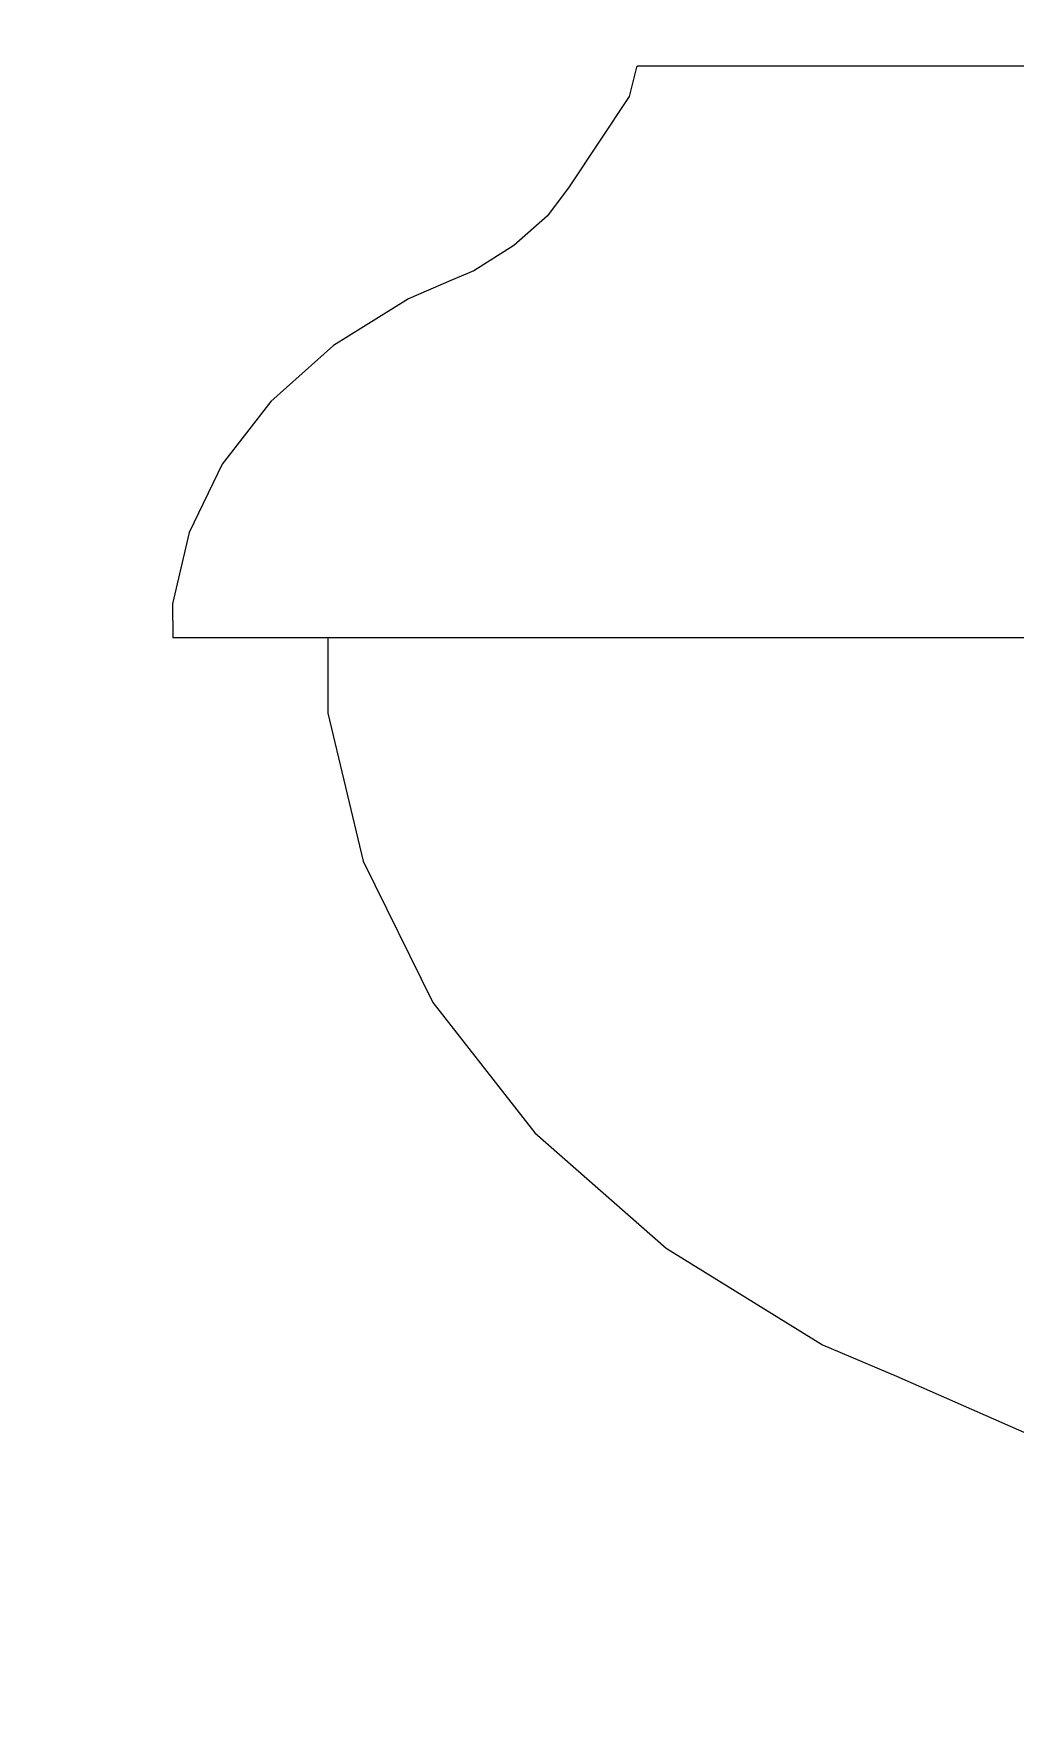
# Model space of a CAD drawing. Header units: millimetres. Extents: x 14397 to 67587, y -11631 to -8348.
# Drawn here: x 23004.8 to 23090.7, y -10592.6 to -10444.7 of the extents above; entities that cross this region are included whole.
import ezdxf

# ---------------------------------------------------------------- set-up
doc = ezdxf.new("R2010")
doc.units = ezdxf.units.MM
doc.header["$MEASUREMENT"] = 0
doc.linetypes.add('Wipeout_Contour', pattern=[1000, 0, -1000])
doc.layers.add('NewA-Ee_25_10-M_WallsInternal', color=7, linetype='Continuous')
doc.layers.add('NewA-Ee_40_20-M_GeneralFFAndEInternalSanitary', color=7, linetype='Continuous')

# ---------------------------------------------------------------- blocks, each defined once
blk = doc.blocks.new('Section Elem_19_3', base_point=(31956.61, -111297.47))
at = {"color": 254, "linetype": 'Wipeout_Contour', "lineweight": 0, "ltscale": 1569402.975841699}
blk.add_wipeout([(21364.06, -11297.47), (21434.86, -11297.47), (21434.86, -9112.47), (22444.86, -9112.47), (22444.86, -11297.47), (23464.74, -11297.47), (23464.74, -10587.47), (23205.43, -10587.47), (23180.54, -10587.22), (23138.57, -10581.31), (23098.62, -10570.11), (23080.27, -10562.04), (23073.81, -10559.3), (23060.14, -10550.84), (23048.66, -10540.76), (23039.73, -10529.37), (23033.63, -10517), (23030.53, -10504.05), (23030.53, -10497.47), (23016.99, -10497.47), (23016.99, -10497.37), (23016.96, -10494.5), (23018.41, -10488.26), (23021.31, -10482.29), (23025.56, -10476.79), (23031.05, -10471.92), (23037.6, -10467.82), (23041.31, -10466.22), (23043.3, -10465.37), (23046.81, -10463.17), (23049.75, -10460.56), (23051.66, -10458.02), (23056.91, -10450.13), (23057.53, -10447.57), (23057.66, -10447.47), (23382.42, -10447.47), (23384.67, -10402.47), (23313.42, -10402.47), (23313.42, -10412.47), (23295.42, -10412.47), (23295.42, -10402.47), (23293.42, -10402.47), (23293.42, -10387.47), (23385.42, -10387.47), (23386.62, -10363.51), (23346.43, -10355.85), (23347.18, -10351.92), (23431.7, -10368.02), (23430.95, -10371.95), (23428.62, -10371.51), (23429.42, -10387.47), (23431.42, -10387.47), (23431.42, -10402.47), (23430.17, -10402.47), (23432.42, -10447.47), (23464.74, -10447.47), (23464.74, -10282.47), (23424.74, -10282.47), (23424.74, -9282.47), (23464.74, -9282.47), (23464.74, -8857.47), (21364.06, -8857.47)], dxfattribs=at).dxf.layer = 'NewA-Ee_25_10-M_WallsInternal'
blk = doc.blocks.new('Section Elem_25_3', base_point=(31956.61, -111297.47))
at = {"color": 254, "linetype": 'Wipeout_Contour', "lineweight": 0, "ltscale": 101372.099071}
blk.add_wipeout([(23073.7, -10447.47), (23073.57, -10447.57), (23105.01, -10447.57), (23105.13, -10447.47)], dxfattribs=at).dxf.layer = 'NewA-Ee_40_20-M_GeneralFFAndEInternalSanitary'
at = {"color": 254, "linetype": 'Wipeout_Contour', "lineweight": 0, "ltscale": 101440.080048}
blk.add_wipeout([(23090.66, -10466.22), (23087.39, -10467.82), (23107.93, -10467.82), (23110.75, -10466.22)], dxfattribs=at).dxf.layer = 'NewA-Ee_40_20-M_GeneralFFAndEInternalSanitary'
at = {"color": 254, "linetype": 'Wipeout_Contour', "lineweight": 0, "ltscale": 101285.593756}
blk.add_wipeout([(23057.66, -10447.47), (23057.53, -10447.57), (23073.57, -10447.57), (23073.7, -10447.47)], dxfattribs=at).dxf.layer = 'NewA-Ee_40_20-M_GeneralFFAndEInternalSanitary'
at = {"color": 254, "linetype": 'Wipeout_Contour', "lineweight": 0, "ltscale": 101429.402655}
blk.add_wipeout([(23081.6, -10471.92), (23102.94, -10471.92), (23107.93, -10467.82), (23087.39, -10467.82)], dxfattribs=at).dxf.layer = 'NewA-Ee_40_20-M_GeneralFFAndEInternalSanitary'
at = {"color": 254, "linetype": 'Wipeout_Contour', "lineweight": 0, "ltscale": 152087.235772}
blk.add_wipeout([(23072.97, -10450.13), (23104.44, -10450.13), (23104.79, -10448.56), (23104.7, -10449.03), (23105.01, -10447.57), (23073.57, -10447.57)], dxfattribs=at).dxf.layer = 'NewA-Ee_40_20-M_GeneralFFAndEInternalSanitary'
at = {"color": 254, "linetype": 'Wipeout_Contour', "lineweight": 0, "ltscale": 101418.784738}
blk.add_wipeout([(23081.6, -10471.92), (23076.75, -10476.79), (23098.77, -10476.79), (23102.94, -10471.92)], dxfattribs=at).dxf.layer = 'NewA-Ee_40_20-M_GeneralFFAndEInternalSanitary'
at = {"color": 254, "linetype": 'Wipeout_Contour', "lineweight": 0, "ltscale": 101286.435034}
blk.add_wipeout([(23057.53, -10447.57), (23056.91, -10450.13), (23072.97, -10450.13), (23073.57, -10447.57)], dxfattribs=at).dxf.layer = 'NewA-Ee_40_20-M_GeneralFFAndEInternalSanitary'
at = {"color": 254, "linetype": 'Wipeout_Contour', "lineweight": 0, "ltscale": 101412.774442}
blk.add_wipeout([(23076.75, -10476.79), (23072.99, -10482.29), (23095.53, -10482.29), (23098.77, -10476.79)], dxfattribs=at).dxf.layer = 'NewA-Ee_40_20-M_GeneralFFAndEInternalSanitary'
at = {"layer": 'NewA-Ee_40_20-M_GeneralFFAndEInternalSanitary', "color": 1, "linetype": 'Continuous', "lineweight": 18}
for p, q in [((23057.66, -10447.47), (23057.53, -10447.57)), ((23057.53, -10447.57), (23057.53, -10447.57)), ((23073.7, -10447.47), (23057.66, -10447.47)), ((23105.13, -10447.47), (23073.7, -10447.47))]:
    blk.add_line(p, q, dxfattribs=at)
at = {"color": 254, "linetype": 'Wipeout_Contour', "lineweight": 0, "ltscale": 101371.725258}
blk.add_wipeout([(23067.93, -10458.02), (23099.8, -10458.02), (23104.44, -10450.13), (23072.97, -10450.13)], dxfattribs=at).dxf.layer = 'NewA-Ee_40_20-M_GeneralFFAndEInternalSanitary'
at = {"color": 254, "linetype": 'Wipeout_Contour', "lineweight": 0, "ltscale": 101411.554076}
blk.add_wipeout([(23072.99, -10482.29), (23070.43, -10488.26), (23093.33, -10488.26), (23095.53, -10482.29)], dxfattribs=at).dxf.layer = 'NewA-Ee_40_20-M_GeneralFFAndEInternalSanitary'
at = {"color": 254, "linetype": 'Wipeout_Contour', "lineweight": 0, "ltscale": 101284.572223}
blk.add_wipeout([(23056.91, -10450.13), (23051.66, -10458.02), (23067.93, -10458.02), (23072.97, -10450.13)], dxfattribs=at).dxf.layer = 'NewA-Ee_40_20-M_GeneralFFAndEInternalSanitary'
at = {"color": 254, "linetype": 'Wipeout_Contour', "lineweight": 0, "ltscale": 101415.158729}
blk.add_wipeout([(23069.16, -10494.5), (23092.22, -10494.5), (23093.33, -10488.26), (23070.43, -10488.26)], dxfattribs=at).dxf.layer = 'NewA-Ee_40_20-M_GeneralFFAndEInternalSanitary'
at = {"layer": 'NewA-Ee_40_20-M_GeneralFFAndEInternalSanitary', "color": 1, "linetype": 'Continuous', "lineweight": 18}
blk.add_line((23057.53, -10447.57), (23056.91, -10450.13), dxfattribs=at)
at = {"color": 254, "linetype": 'Wipeout_Contour', "lineweight": 0, "ltscale": 101368.3194}
blk.add_wipeout([(23067.93, -10458.02), (23066.1, -10460.56), (23098.12, -10460.56), (23099.8, -10458.02)], dxfattribs=at).dxf.layer = 'NewA-Ee_40_20-M_GeneralFFAndEInternalSanitary'
at = {"color": 254, "linetype": 'Wipeout_Contour', "lineweight": 0, "ltscale": 101420.576445}
blk.add_wipeout([(23069.16, -10494.5), (23069.18, -10497.37), (23092.24, -10497.37), (23092.22, -10494.5)], dxfattribs=at).dxf.layer = 'NewA-Ee_40_20-M_GeneralFFAndEInternalSanitary'
at = {"color": 254, "linetype": 'Wipeout_Contour', "lineweight": 0, "ltscale": 101280.415059}
blk.add_wipeout([(23051.66, -10458.02), (23049.75, -10460.56), (23066.1, -10460.56), (23067.93, -10458.02)], dxfattribs=at).dxf.layer = 'NewA-Ee_40_20-M_GeneralFFAndEInternalSanitary'
at = {"color": 254, "linetype": 'Wipeout_Contour', "lineweight": 0, "ltscale": 101423.069114}
blk.add_wipeout([(23092.24, -10497.37), (23069.18, -10497.37), (23069.18, -10497.47), (23092.24, -10497.47)], dxfattribs=at).dxf.layer = 'NewA-Ee_40_20-M_GeneralFFAndEInternalSanitary'
at = {"layer": 'NewA-Ee_40_20-M_GeneralFFAndEInternalSanitary', "color": 1, "linetype": 'Continuous', "lineweight": 18}
blk.add_line((23056.91, -10450.13), (23051.66, -10458.02), dxfattribs=at)
at = {"color": 254, "linetype": 'Wipeout_Contour', "lineweight": 0, "ltscale": 101364.431032}
blk.add_wipeout([(23066.1, -10460.56), (23063.27, -10463.17), (23095.52, -10463.17), (23098.12, -10460.56)], dxfattribs=at).dxf.layer = 'NewA-Ee_40_20-M_GeneralFFAndEInternalSanitary'
at = {"color": 254, "linetype": 'Wipeout_Contour', "lineweight": 0, "ltscale": 101469.131899}
blk.add_wipeout([(23081.14, -10497.47), (23081.14, -10504.05), (23102.55, -10504.05), (23102.55, -10497.47)], dxfattribs=at).dxf.layer = 'NewA-Ee_40_20-M_GeneralFFAndEInternalSanitary'
at = {"color": 254, "linetype": 'Wipeout_Contour', "lineweight": 0, "ltscale": 101276.017362}
blk.add_wipeout([(23049.75, -10460.56), (23046.81, -10463.17), (23063.27, -10463.17), (23066.1, -10460.56)], dxfattribs=at).dxf.layer = 'NewA-Ee_40_20-M_GeneralFFAndEInternalSanitary'
at = {"color": 254, "linetype": 'Wipeout_Contour', "lineweight": 0, "ltscale": 101489.939395}
blk.add_wipeout([(23081.14, -10504.05), (23083.87, -10517), (23104.9, -10517), (23102.55, -10504.05)], dxfattribs=at).dxf.layer = 'NewA-Ee_40_20-M_GeneralFFAndEInternalSanitary'
at = {"layer": 'NewA-Ee_40_20-M_GeneralFFAndEInternalSanitary', "color": 1, "linetype": 'Continuous', "lineweight": 18}
blk.add_line((23051.66, -10458.02), (23049.75, -10460.56), dxfattribs=at)
at = {"color": 254, "linetype": 'Wipeout_Contour', "lineweight": 0, "ltscale": 101357.563628}
blk.add_wipeout([(23063.27, -10463.17), (23059.9, -10465.37), (23092.42, -10465.37), (23095.52, -10463.17)], dxfattribs=at).dxf.layer = 'NewA-Ee_40_20-M_GeneralFFAndEInternalSanitary'
at = {"color": 254, "linetype": 'Wipeout_Contour', "lineweight": 0, "ltscale": 101524.69196}
blk.add_wipeout([(23104.9, -10517), (23083.87, -10517), (23089.27, -10529.37), (23109.55, -10529.37)], dxfattribs=at).dxf.layer = 'NewA-Ee_40_20-M_GeneralFFAndEInternalSanitary'
at = {"color": 254, "linetype": 'Wipeout_Contour', "lineweight": 0, "ltscale": 101268.470377}
blk.add_wipeout([(23046.81, -10463.17), (23043.3, -10465.37), (23059.9, -10465.37), (23063.27, -10463.17)], dxfattribs=at).dxf.layer = 'NewA-Ee_40_20-M_GeneralFFAndEInternalSanitary'
at = {"color": 254, "linetype": 'Wipeout_Contour', "lineweight": 0, "ltscale": 101566.880029}
blk.add_wipeout([(23109.55, -10529.37), (23089.27, -10529.37), (23097.15, -10540.76), (23116.34, -10540.76)], dxfattribs=at).dxf.layer = 'NewA-Ee_40_20-M_GeneralFFAndEInternalSanitary'
at = {"layer": 'NewA-Ee_40_20-M_GeneralFFAndEInternalSanitary', "color": 1, "linetype": 'Continuous', "lineweight": 18}
for p in [(23049.75, -10460.56), (23046.81, -10463.17)]:
    blk.add_line(p, (23046.81, -10463.17), dxfattribs=at)
at = {"color": 254, "linetype": 'Wipeout_Contour', "lineweight": 0, "ltscale": 101350.851536}
blk.add_wipeout([(23059.9, -10465.37), (23057.99, -10466.22), (23090.66, -10466.22), (23092.42, -10465.37)], dxfattribs=at).dxf.layer = 'NewA-Ee_40_20-M_GeneralFFAndEInternalSanitary'
at = {"color": 254, "linetype": 'Wipeout_Contour', "lineweight": 0, "ltscale": 101261.177791}
blk.add_wipeout([(23043.3, -10465.37), (23041.31, -10466.22), (23057.99, -10466.22), (23059.9, -10465.37)], dxfattribs=at).dxf.layer = 'NewA-Ee_40_20-M_GeneralFFAndEInternalSanitary'
at = {"layer": 'NewA-Ee_40_20-M_GeneralFFAndEInternalSanitary', "color": 1, "linetype": 'Continuous', "lineweight": 18}
for p in [(23046.81, -10463.17), (23043.3, -10465.37)]:
    blk.add_line(p, (23043.3, -10465.37), dxfattribs=at)
at = {"color": 254, "linetype": 'Wipeout_Contour', "lineweight": 0, "ltscale": 101343.308725}
blk.add_wipeout([(23054.43, -10467.82), (23087.39, -10467.82), (23090.66, -10466.22), (23057.99, -10466.22)], dxfattribs=at).dxf.layer = 'NewA-Ee_40_20-M_GeneralFFAndEInternalSanitary'
at = {"color": 254, "linetype": 'Wipeout_Contour', "lineweight": 0, "ltscale": 101253.033987}
blk.add_wipeout([(23041.31, -10466.22), (23037.6, -10467.82), (23054.43, -10467.82), (23057.99, -10466.22)], dxfattribs=at).dxf.layer = 'NewA-Ee_40_20-M_GeneralFFAndEInternalSanitary'
at = {"layer": 'NewA-Ee_40_20-M_GeneralFFAndEInternalSanitary', "color": 1, "linetype": 'Continuous', "lineweight": 18}
blk.add_line((23043.3, -10465.37), (23041.31, -10466.22), dxfattribs=at)
at = {"color": 254, "linetype": 'Wipeout_Contour', "lineweight": 0, "ltscale": 101330.77889}
blk.add_wipeout([(23048.13, -10471.92), (23081.6, -10471.92), (23087.39, -10467.82), (23054.43, -10467.82)], dxfattribs=at).dxf.layer = 'NewA-Ee_40_20-M_GeneralFFAndEInternalSanitary'
at = {"color": 254, "linetype": 'Wipeout_Contour', "lineweight": 0, "ltscale": 101239.422962}
blk.add_wipeout([(23037.6, -10467.82), (23031.05, -10471.92), (23048.13, -10471.92), (23054.43, -10467.82)], dxfattribs=at).dxf.layer = 'NewA-Ee_40_20-M_GeneralFFAndEInternalSanitary'
at = {"layer": 'NewA-Ee_40_20-M_GeneralFFAndEInternalSanitary', "color": 1, "linetype": 'Continuous', "lineweight": 18}
for p in [(23041.31, -10466.22), (23037.6, -10467.82)]:
    blk.add_line(p, (23037.6, -10467.82), dxfattribs=at)
at = {"color": 254, "linetype": 'Wipeout_Contour', "lineweight": 0, "ltscale": 101317.980553}
blk.add_wipeout([(23048.13, -10471.92), (23042.86, -10476.79), (23076.75, -10476.79), (23081.6, -10471.92)], dxfattribs=at).dxf.layer = 'NewA-Ee_40_20-M_GeneralFFAndEInternalSanitary'
at = {"color": 254, "linetype": 'Wipeout_Contour', "lineweight": 0, "ltscale": 101225.356332}
blk.add_wipeout([(23031.05, -10471.92), (23025.56, -10476.79), (23042.86, -10476.79), (23048.13, -10471.92)], dxfattribs=at).dxf.layer = 'NewA-Ee_40_20-M_GeneralFFAndEInternalSanitary'
at = {"layer": 'NewA-Ee_40_20-M_GeneralFFAndEInternalSanitary', "color": 1, "linetype": 'Continuous', "lineweight": 18}
for p in [(23037.6, -10467.82), (23031.05, -10471.92)]:
    blk.add_line(p, (23031.05, -10471.92), dxfattribs=at)
at = {"color": 254, "linetype": 'Wipeout_Contour', "lineweight": 0, "ltscale": 101310.208026}
blk.add_wipeout([(23042.86, -10476.79), (23038.77, -10482.29), (23072.99, -10482.29), (23076.75, -10476.79)], dxfattribs=at).dxf.layer = 'NewA-Ee_40_20-M_GeneralFFAndEInternalSanitary'
at = {"color": 254, "linetype": 'Wipeout_Contour', "lineweight": 0, "ltscale": 101216.560019}
blk.add_wipeout([(23021.31, -10482.29), (23038.77, -10482.29), (23042.86, -10476.79), (23025.56, -10476.79)], dxfattribs=at).dxf.layer = 'NewA-Ee_40_20-M_GeneralFFAndEInternalSanitary'
at = {"layer": 'NewA-Ee_40_20-M_GeneralFFAndEInternalSanitary', "color": 1, "linetype": 'Continuous', "lineweight": 18}
for p in [(23031.05, -10471.92), (23025.56, -10476.79)]:
    blk.add_line(p, (23025.56, -10476.79), dxfattribs=at)
at = {"color": 254, "linetype": 'Wipeout_Contour', "lineweight": 0, "ltscale": 101307.696844}
blk.add_wipeout([(23038.77, -10482.29), (23035.99, -10488.26), (23070.43, -10488.26), (23072.99, -10482.29)], dxfattribs=at).dxf.layer = 'NewA-Ee_40_20-M_GeneralFFAndEInternalSanitary'
at = {"color": 254, "linetype": 'Wipeout_Contour', "lineweight": 0, "ltscale": 101213.300532}
blk.add_wipeout([(23021.31, -10482.29), (23018.41, -10488.26), (23035.99, -10488.26), (23038.77, -10482.29)], dxfattribs=at).dxf.layer = 'NewA-Ee_40_20-M_GeneralFFAndEInternalSanitary'
at = {"layer": 'NewA-Ee_40_20-M_GeneralFFAndEInternalSanitary', "color": 1, "linetype": 'Continuous', "lineweight": 18}
blk.add_line((23025.56, -10476.79), (23021.31, -10482.29), dxfattribs=at)
at = {"color": 254, "linetype": 'Wipeout_Contour', "lineweight": 0, "ltscale": 101310.520757}
blk.add_wipeout([(23035.99, -10488.26), (23034.6, -10494.5), (23069.16, -10494.5), (23070.43, -10488.26)], dxfattribs=at).dxf.layer = 'NewA-Ee_40_20-M_GeneralFFAndEInternalSanitary'
at = {"color": 254, "linetype": 'Wipeout_Contour', "lineweight": 0, "ltscale": 101215.674182}
blk.add_wipeout([(23016.96, -10494.5), (23034.6, -10494.5), (23035.99, -10488.26), (23018.41, -10488.26)], dxfattribs=at).dxf.layer = 'NewA-Ee_40_20-M_GeneralFFAndEInternalSanitary'
at = {"layer": 'NewA-Ee_40_20-M_GeneralFFAndEInternalSanitary', "color": 1, "linetype": 'Continuous', "lineweight": 18}
blk.add_line((23021.31, -10482.29), (23018.41, -10488.26), dxfattribs=at)
at = {"color": 254, "linetype": 'Wipeout_Contour', "lineweight": 0, "ltscale": 101315.684321}
blk.add_wipeout([(23069.16, -10494.5), (23034.6, -10494.5), (23034.62, -10497.37), (23069.18, -10497.37)], dxfattribs=at).dxf.layer = 'NewA-Ee_40_20-M_GeneralFFAndEInternalSanitary'
at = {"color": 254, "linetype": 'Wipeout_Contour', "lineweight": 0, "ltscale": 101220.694123}
blk.add_wipeout([(23034.6, -10494.5), (23016.96, -10494.5), (23016.99, -10497.37), (23034.62, -10497.37)], dxfattribs=at).dxf.layer = 'NewA-Ee_40_20-M_GeneralFFAndEInternalSanitary'
at = {"layer": 'NewA-Ee_40_20-M_GeneralFFAndEInternalSanitary', "color": 1, "linetype": 'Continuous', "lineweight": 18}
blk.add_line((23018.41, -10488.26), (23016.96, -10494.5), dxfattribs=at)
at = {"color": 254, "linetype": 'Wipeout_Contour', "lineweight": 0, "ltscale": 101318.18367}
blk.add_wipeout([(23069.18, -10497.37), (23034.62, -10497.37), (23034.62, -10497.47), (23069.18, -10497.47)], dxfattribs=at).dxf.layer = 'NewA-Ee_40_20-M_GeneralFFAndEInternalSanitary'
at = {"color": 254, "linetype": 'Wipeout_Contour', "lineweight": 0, "ltscale": 101223.19822}
blk.add_wipeout([(23016.99, -10497.47), (23034.62, -10497.47), (23034.62, -10497.37), (23016.99, -10497.37)], dxfattribs=at).dxf.layer = 'NewA-Ee_40_20-M_GeneralFFAndEInternalSanitary'
at = {"color": 254, "linetype": 'Wipeout_Contour', "lineweight": 0, "ltscale": 101369.163235}
blk.add_wipeout([(23081.14, -10497.47), (23047.63, -10497.47), (23047.63, -10504.05), (23081.14, -10504.05)], dxfattribs=at).dxf.layer = 'NewA-Ee_40_20-M_GeneralFFAndEInternalSanitary'
at = {"layer": 'NewA-Ee_40_20-M_GeneralFFAndEInternalSanitary', "color": 1, "linetype": 'Continuous', "lineweight": 18}
for p, q in [((23016.96, -10494.5), (23016.99, -10497.37)), ((23016.99, -10497.37), (23016.99, -10497.47)), ((23092.24, -10497.47), (23069.18, -10497.47))]:
    blk.add_line(p, q, dxfattribs=at)
at = {"color": 254, "linetype": 'Wipeout_Contour', "lineweight": 0, "ltscale": 101277.047595}
blk.add_wipeout([(23030.53, -10504.05), (23047.63, -10504.05), (23047.63, -10497.47), (23030.53, -10497.47)], dxfattribs=at).dxf.layer = 'NewA-Ee_40_20-M_GeneralFFAndEInternalSanitary'
at = {"layer": 'NewA-Ee_40_20-M_GeneralFFAndEInternalSanitary', "color": 1, "linetype": 'Continuous', "lineweight": 18}
for p, q in [((23034.62, -10497.47), (23016.99, -10497.47)), ((23069.18, -10497.47), (23034.62, -10497.47))]:
    blk.add_line(p, q, dxfattribs=at)
at = {"color": 254, "linetype": 'Wipeout_Contour', "lineweight": 0, "ltscale": 101390.557452}
blk.add_wipeout([(23047.63, -10504.05), (23050.61, -10517), (23083.87, -10517), (23081.14, -10504.05)], dxfattribs=at).dxf.layer = 'NewA-Ee_40_20-M_GeneralFFAndEInternalSanitary'
at = {"color": 254, "linetype": 'Wipeout_Contour', "lineweight": 0, "ltscale": 101298.784958}
blk.add_wipeout([(23030.53, -10504.05), (23033.63, -10517), (23050.61, -10517), (23047.63, -10504.05)], dxfattribs=at).dxf.layer = 'NewA-Ee_40_20-M_GeneralFFAndEInternalSanitary'
at = {"layer": 'NewA-Ee_40_20-M_GeneralFFAndEInternalSanitary', "color": 1, "linetype": 'Continuous', "lineweight": 18}
blk.add_line((23030.53, -10497.47), (23030.53, -10504.05), dxfattribs=at)
at = {"color": 254, "linetype": 'Wipeout_Contour', "lineweight": 0, "ltscale": 101427.006792}
blk.add_wipeout([(23050.61, -10517), (23056.47, -10529.37), (23089.27, -10529.37), (23083.87, -10517)], dxfattribs=at).dxf.layer = 'NewA-Ee_40_20-M_GeneralFFAndEInternalSanitary'
at = {"color": 254, "linetype": 'Wipeout_Contour', "lineweight": 0, "ltscale": 101336.228078}
blk.add_wipeout([(23033.63, -10517), (23039.73, -10529.37), (23056.47, -10529.37), (23050.61, -10517)], dxfattribs=at).dxf.layer = 'NewA-Ee_40_20-M_GeneralFFAndEInternalSanitary'
at = {"layer": 'NewA-Ee_40_20-M_GeneralFFAndEInternalSanitary', "color": 1, "linetype": 'Continuous', "lineweight": 18}
blk.add_line((23030.53, -10504.05), (23033.63, -10517), dxfattribs=at)
at = {"color": 254, "linetype": 'Wipeout_Contour', "lineweight": 0, "ltscale": 101471.94502}
blk.add_wipeout([(23089.27, -10529.37), (23056.47, -10529.37), (23065.05, -10540.76), (23097.15, -10540.76)], dxfattribs=at).dxf.layer = 'NewA-Ee_40_20-M_GeneralFFAndEInternalSanitary'
at = {"color": 254, "linetype": 'Wipeout_Contour', "lineweight": 0, "ltscale": 101382.774895}
blk.add_wipeout([(23039.73, -10529.37), (23048.66, -10540.76), (23065.05, -10540.76), (23056.47, -10529.37)], dxfattribs=at).dxf.layer = 'NewA-Ee_40_20-M_GeneralFFAndEInternalSanitary'
at = {"layer": 'NewA-Ee_40_20-M_GeneralFFAndEInternalSanitary', "color": 1, "linetype": 'Continuous', "lineweight": 18}
blk.add_line((23033.63, -10517), (23039.73, -10529.37), dxfattribs=at)
at = {"color": 254, "linetype": 'Wipeout_Contour', "lineweight": 0, "ltscale": 101524.002815}
blk.add_wipeout([(23097.15, -10540.76), (23065.05, -10540.76), (23076.07, -10550.84), (23107.29, -10550.84)], dxfattribs=at).dxf.layer = 'NewA-Ee_40_20-M_GeneralFFAndEInternalSanitary'
at = {"color": 254, "linetype": 'Wipeout_Contour', "lineweight": 0, "ltscale": 101437.007212}
blk.add_wipeout([(23048.66, -10540.76), (23060.14, -10550.84), (23076.07, -10550.84), (23065.05, -10540.76)], dxfattribs=at).dxf.layer = 'NewA-Ee_40_20-M_GeneralFFAndEInternalSanitary'
at = {"layer": 'NewA-Ee_40_20-M_GeneralFFAndEInternalSanitary', "color": 1, "linetype": 'Continuous', "lineweight": 18}
blk.add_line((23039.73, -10529.37), (23048.66, -10540.76), dxfattribs=at)
at = {"color": 254, "linetype": 'Wipeout_Contour', "lineweight": 0, "ltscale": 152400.879283}
blk.add_wipeout([(23076.07, -10550.84), (23089.21, -10559.3), (23119.37, -10559.3), (23113.76, -10555.37), (23113.89, -10555.45), (23107.32, -10550.84)], dxfattribs=at).dxf.layer = 'NewA-Ee_40_20-M_GeneralFFAndEInternalSanitary'
at = {"color": 254, "linetype": 'Wipeout_Contour', "lineweight": 0, "ltscale": 101497.271185}
blk.add_wipeout([(23076.07, -10550.84), (23060.14, -10550.84), (23073.81, -10559.3), (23089.21, -10559.3)], dxfattribs=at).dxf.layer = 'NewA-Ee_40_20-M_GeneralFFAndEInternalSanitary'
at = {"layer": 'NewA-Ee_40_20-M_GeneralFFAndEInternalSanitary', "color": 1, "linetype": 'Continuous', "lineweight": 18}
blk.add_line((23048.66, -10540.76), (23060.14, -10550.84), dxfattribs=at)
at = {"color": 254, "linetype": 'Wipeout_Contour', "lineweight": 0, "ltscale": 101624.68497}
blk.add_wipeout([(23119.37, -10559.3), (23089.21, -10559.3), (23095.42, -10562.04), (23125.08, -10562.04)], dxfattribs=at).dxf.layer = 'NewA-Ee_40_20-M_GeneralFFAndEInternalSanitary'
at = {"color": 254, "linetype": 'Wipeout_Contour', "lineweight": 0, "ltscale": 101542.497839}
blk.add_wipeout([(23089.21, -10559.3), (23073.81, -10559.3), (23080.27, -10562.04), (23095.42, -10562.04)], dxfattribs=at).dxf.layer = 'NewA-Ee_40_20-M_GeneralFFAndEInternalSanitary'
at = {"layer": 'NewA-Ee_40_20-M_GeneralFFAndEInternalSanitary', "color": 1, "linetype": 'Continuous', "lineweight": 18}
for p in [(23060.14, -10550.84), (23073.81, -10559.3)]:
    blk.add_line(p, (23073.81, -10559.3), dxfattribs=at)
at = {"color": 254, "linetype": 'Wipeout_Contour', "lineweight": 0, "ltscale": 101595.719067}
blk.add_wipeout([(23080.27, -10562.04), (23098.62, -10570.11), (23113.04, -10570.11), (23095.42, -10562.04)], dxfattribs=at).dxf.layer = 'NewA-Ee_40_20-M_GeneralFFAndEInternalSanitary'
at = {"layer": 'NewA-Ee_40_20-M_GeneralFFAndEInternalSanitary', "color": 1, "linetype": 'Continuous', "lineweight": 18}
for p, q in [((23073.81, -10559.3), (23080.27, -10562.04)), ((23080.27, -10562.04), (23098.62, -10570.11))]:
    blk.add_line(p, q, dxfattribs=at)

msp = doc.modelspace()

# ---------------------------------------------------------------- block references
at = {"layer": 'NewA-Ee_25_10-M_WallsInternal', "lineweight": 0}
msp.add_blockref('Section Elem_19_3', (31956.61, -111297.47), dxfattribs=at)

# ---------------------------------------------------------------- next in the draw order: block references
at = {"layer": 'NewA-Ee_40_20-M_GeneralFFAndEInternalSanitary', "lineweight": 0}
msp.add_blockref('Section Elem_25_3', (31956.61, -111297.47), dxfattribs=at)

doc.saveas('drawing.dxf')
